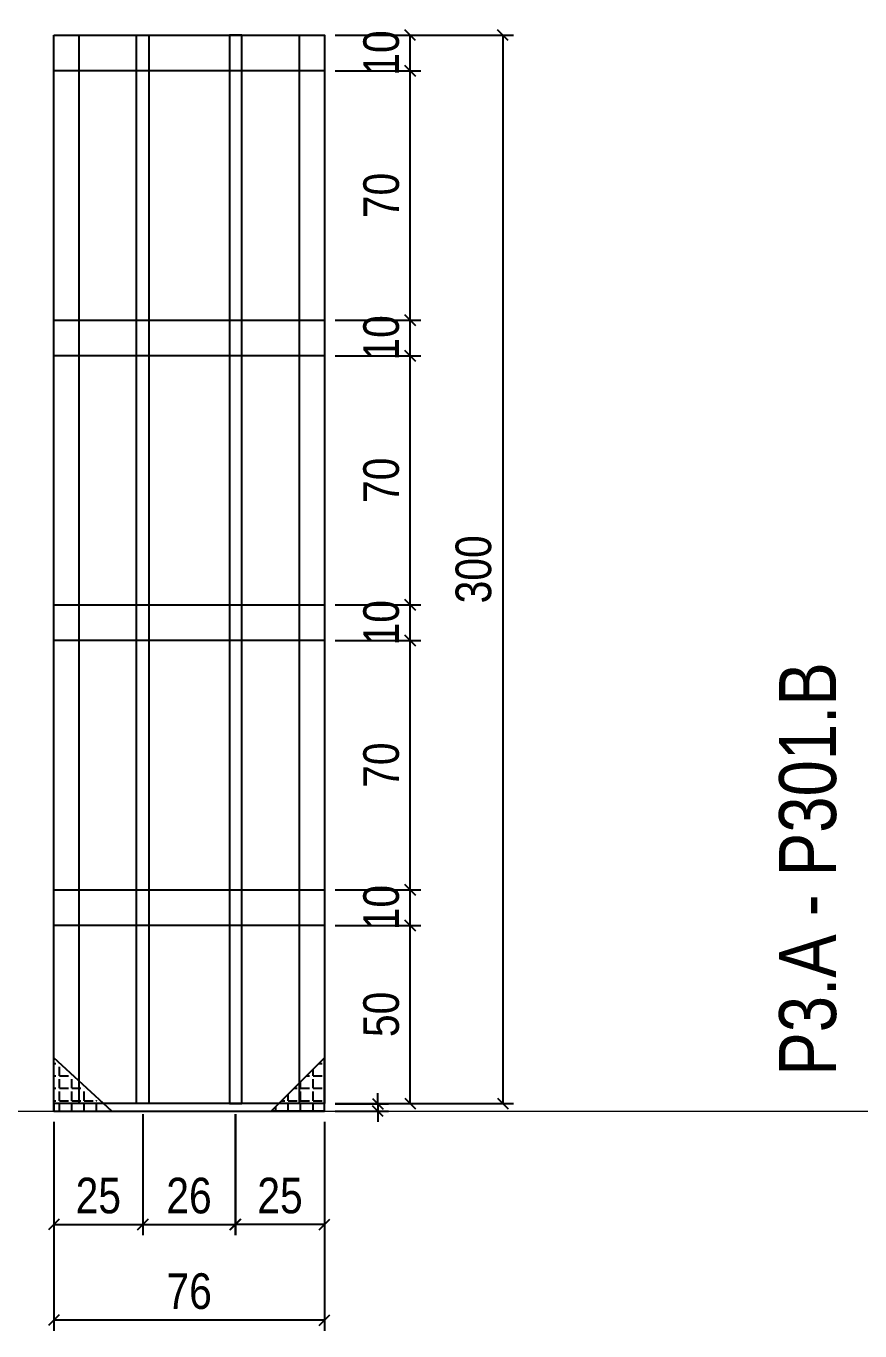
# Model space of a CAD drawing. Extents: x 2282 to 12463, y 760 to 16806.
# Drawn here: x 8062.1 to 8296.3, y 12574.8 to 12941.3 of the extents above; entities that cross this region are included whole.
import ezdxf

# ---------------------------------------------------------------- set-up
doc = ezdxf.new("R2010")
doc.units = 0
doc.layers.add('CARIMBO', color=255, linetype='Continuous', lineweight=9)
for name, color, linetype in [('COTA', 241, 'Continuous'), ('NOMENCLATURA', 7, 'Continuous'), ('SARR_2.2x10', 60, 'Continuous'), ('SARR_2.2x7', 40, 'Continuous'), ('SARR_3.5x7', 81, 'Continuous'), ('SARR_7x7', 40, 'Continuous')]:
    doc.layers.add(name, color=color, linetype=linetype)
doc.styles.add('ARIAL_NARROW', font='ARIALN.TTF', dxfattribs={"height": 0.2})
doc.styles.add('COTA TECNICA', font='techl___.ttf', dxfattribs={"height": 10})
doc.dimstyles.new('PAINEL', dxfattribs={"dimtxt": 10, "dimasz": 3, "dimexe": 3, "dimexo": 3, "dimgap": 3, "dimtad": 1, "dimdec": 1, "dimzin": 12, "dimdsep": 46, "dimtxsty": 'COTA TECNICA', "dimblk1": 'OBLIQUE', "dimblk2": 'OBLIQUE', "dimsah": 1, "dimcen": 0.9, "dimclrd": 4, "dimclre": 4, "dimclrt": 240, "dimadec": 1, "dimazin": 3, "dimtfac": 1, "dimtdec": 1, "dimtmove": 0, "dimatfit": 3, "dimfxl": 1, "dimtolj": 1, "dimtzin": 12, "dimarcsym": 0})
pattern_1 = [(0, (41653.229, 22002.8548), (0, 3.4925), [2.54, -0.9525]), (90, (41653.229, 22002.8548), (-3.4925, 2e-16), [2.54, -0.9525])]
pattern_2 = [(0, (41477.209, 22002.8548), (0, 3.4925), [2.54, -0.9525]), (90, (41477.209, 22002.8548), (-3.4925, 2e-16), [2.54, -0.9525])]

# ---------------------------------------------------------------- blocks, each defined once
blk = doc.blocks.new('_Oblique')
at = {"color": 0, "linetype": 'ByBlock', "lineweight": -2}
blk.add_line((-0.5, -0.5), (0.5, 0.5), dxfattribs=at)
blk = doc.blocks.new('*D419')
at = {"layer": 'COTA', "color": 4, "lineweight": -2, "transparency": 16777216}
for p, q in [((8160.89, 12638.56), (8160.89, 12641.56)), ((8148.91, 12638.56), (8163.89, 12638.56)), ((8148.91, 12636.5), (8163.89, 12636.5)), ((8160.89, 12638.56), (8160.89, 12636.5)), ((8160.89, 12636.5), (8160.89, 12633.5))]:
    blk.add_line(p, q, dxfattribs=at)
at = {"layer": 'Defpoints', "color": 0, "transparency": 16777216}
for p in [(8145.91, 12638.56), (8145.91, 12636.5), (8160.89, 12636.5)]:
    blk.add_point(p, dxfattribs=at)
at = {"layer": 'COTA', "color": 4, "lineweight": -2, "transparency": 16777216, "xscale": 3, "yscale": 3, "zscale": 3}
for p, rotation in [((8160.89, 12638.56), 270), ((8160.89, 12636.5), 90)]:
    blk.add_blockref('_Oblique', p, dxfattribs=dict(at, rotation=rotation))
blk = doc.blocks.new('*D420')
at = {"layer": 'COTA', "color": 4, "lineweight": -2, "transparency": 16777216}
for p, q in [((8148.91, 12688.7), (8173, 12688.7)), ((8170, 12638.7), (8170, 12688.7)), ((8148.91, 12638.7), (8173, 12638.7))]:
    blk.add_line(p, q, dxfattribs=at)
at = {"layer": 'Defpoints', "color": 0, "transparency": 16777216}
for p in [(8145.91, 12688.7), (8170, 12688.7), (8145.91, 12638.7)]:
    blk.add_point(p, dxfattribs=at)
at = {"layer": 'COTA', "color": 4, "lineweight": -2, "transparency": 16777216, "xscale": 3, "yscale": 3, "zscale": 3}
for p, rotation in [((8170, 12688.7), 90), ((8170, 12638.7), 270)]:
    blk.add_blockref('_Oblique', p, dxfattribs=dict(at, rotation=rotation))
at = {"layer": 'COTA', "color": 240, "transparency": 16777216, "insert": (8161.89, 12663.7), "char_height": 10, "attachment_point": 5, "rotation": 90, "style": 'COTA TECNICA'}
blk.add_mtext('\\A1;50', dxfattribs=at)
blk = doc.blocks.new('*D421')
at = {"layer": 'COTA', "color": 4, "lineweight": -2, "transparency": 16777216}
for p, q in [((8148.91, 12698.7), (8173, 12698.7)), ((8170, 12688.7), (8170, 12698.7)), ((8148.91, 12688.7), (8173, 12688.7))]:
    blk.add_line(p, q, dxfattribs=at)
at = {"layer": 'Defpoints', "color": 0, "transparency": 16777216}
for p in [(8145.91, 12698.7), (8170, 12698.7), (8145.91, 12688.7)]:
    blk.add_point(p, dxfattribs=at)
at = {"layer": 'COTA', "color": 4, "lineweight": -2, "transparency": 16777216, "xscale": 3, "yscale": 3, "zscale": 3}
for p, rotation in [((8170, 12698.7), 90), ((8170, 12688.7), 270)]:
    blk.add_blockref('_Oblique', p, dxfattribs=dict(at, rotation=rotation))
at = {"layer": 'COTA', "color": 240, "transparency": 16777216, "insert": (8161.89, 12693.7), "char_height": 10, "attachment_point": 5, "rotation": 90, "style": 'COTA TECNICA'}
blk.add_mtext('\\A1;10', dxfattribs=at)
blk = doc.blocks.new('*D422')
at = {"layer": 'COTA', "color": 4, "lineweight": -2, "transparency": 16777216}
for p, q in [((8148.91, 12768.7), (8173, 12768.7)), ((8170, 12698.7), (8170, 12768.7)), ((8151.91, 12698.7), (8173, 12698.7))]:
    blk.add_line(p, q, dxfattribs=at)
at = {"layer": 'Defpoints', "color": 0, "transparency": 16777216}
for p in [(8145.91, 12768.7), (8170, 12768.7), (8148.91, 12698.7)]:
    blk.add_point(p, dxfattribs=at)
at = {"layer": 'COTA', "color": 4, "lineweight": -2, "transparency": 16777216, "xscale": 3, "yscale": 3, "zscale": 3}
for p, rotation in [((8170, 12768.7), 90), ((8170, 12698.7), 270)]:
    blk.add_blockref('_Oblique', p, dxfattribs=dict(at, rotation=rotation))
at = {"layer": 'COTA', "color": 240, "transparency": 16777216, "insert": (8161.89, 12733.7), "char_height": 10, "attachment_point": 5, "rotation": 90, "style": 'COTA TECNICA'}
blk.add_mtext('\\A1;70', dxfattribs=at)
blk = doc.blocks.new('*D423')
at = {"layer": 'COTA', "color": 4, "lineweight": -2, "transparency": 16777216}
for p, q in [((8148.91, 12778.7), (8173, 12778.7)), ((8170, 12768.7), (8170, 12778.7)), ((8148.91, 12768.7), (8173, 12768.7))]:
    blk.add_line(p, q, dxfattribs=at)
at = {"layer": 'Defpoints', "color": 0, "transparency": 16777216}
for p in [(8145.91, 12778.7), (8170, 12778.7), (8145.91, 12768.7)]:
    blk.add_point(p, dxfattribs=at)
at = {"layer": 'COTA', "color": 4, "lineweight": -2, "transparency": 16777216, "xscale": 3, "yscale": 3, "zscale": 3}
for p, rotation in [((8170, 12778.7), 90), ((8170, 12768.7), 270)]:
    blk.add_blockref('_Oblique', p, dxfattribs=dict(at, rotation=rotation))
at = {"layer": 'COTA', "color": 240, "transparency": 16777216, "insert": (8161.89, 12773.7), "char_height": 10, "attachment_point": 5, "rotation": 90, "style": 'COTA TECNICA'}
blk.add_mtext('\\A1;10', dxfattribs=at)
blk = doc.blocks.new('*D424')
at = {"layer": 'COTA', "color": 4, "linetype": 'ByBlock', "lineweight": -2, "transparency": 16777216}
for p, q in [((8148.92, 12938.7), (8199.03, 12938.7)), ((8196.03, 12938.7), (8196.03, 12638.7)), ((8148.92, 12638.7), (8199.03, 12638.7))]:
    blk.add_line(p, q, dxfattribs=at)
at = {"layer": 'Defpoints', "color": 0, "linetype": 'ByBlock', "transparency": 16777216}
for p in [(8145.92, 12938.7), (8145.92, 12638.7), (8196.03, 12638.7)]:
    blk.add_point(p, dxfattribs=at)
at = {"layer": 'COTA', "color": 4, "linetype": 'ByBlock', "lineweight": -2, "transparency": 16777216, "xscale": 3, "yscale": 3, "zscale": 3}
for p, rotation in [((8196.03, 12938.7), 90), ((8196.03, 12638.7), 270)]:
    blk.add_blockref('_Oblique', p, dxfattribs=dict(at, rotation=rotation))
at = {"layer": 'COTA', "color": 240, "linetype": 'ByBlock', "transparency": 16777216, "insert": (8187.81, 12788.7), "char_height": 10, "attachment_point": 5, "rotation": 90, "style": 'COTA TECNICA'}
blk.add_mtext('\\A1;300', dxfattribs=at)
blk = doc.blocks.new('*D428')
at = {"layer": 'COTA', "color": 4, "linetype": 'ByBlock', "lineweight": -2, "transparency": 16777216}
for p, q in [((8148.92, 12848.7), (8173, 12848.7)), ((8170, 12778.7), (8170, 12848.7)), ((8148.91, 12778.7), (8173, 12778.7))]:
    blk.add_line(p, q, dxfattribs=at)
at = {"layer": 'Defpoints', "color": 0, "linetype": 'ByBlock', "transparency": 16777216}
for p in [(8145.92, 12848.7), (8170, 12848.7), (8145.91, 12778.7)]:
    blk.add_point(p, dxfattribs=at)
at = {"layer": 'COTA', "color": 4, "linetype": 'ByBlock', "lineweight": -2, "transparency": 16777216, "xscale": 3, "yscale": 3, "zscale": 3}
for p, rotation in [((8170, 12848.7), 90), ((8170, 12778.7), 270)]:
    blk.add_blockref('_Oblique', p, dxfattribs=dict(at, rotation=rotation))
at = {"layer": 'COTA', "color": 240, "linetype": 'ByBlock', "transparency": 16777216, "insert": (8161.89, 12813.7), "char_height": 10, "attachment_point": 5, "rotation": 90, "style": 'COTA TECNICA'}
blk.add_mtext('\\A1;70', dxfattribs=at)
blk = doc.blocks.new('*D425')
at = {"layer": 'COTA', "color": 4, "linetype": 'ByBlock', "lineweight": -2, "transparency": 16777216}
for p, q in [((8148.92, 12858.7), (8173, 12858.7)), ((8170, 12848.7), (8170, 12858.7)), ((8148.92, 12848.7), (8173, 12848.7))]:
    blk.add_line(p, q, dxfattribs=at)
at = {"layer": 'Defpoints', "color": 0, "linetype": 'ByBlock', "transparency": 16777216}
for p in [(8145.92, 12858.7), (8170, 12858.7), (8145.92, 12848.7)]:
    blk.add_point(p, dxfattribs=at)
at = {"layer": 'COTA', "color": 4, "linetype": 'ByBlock', "lineweight": -2, "transparency": 16777216, "xscale": 3, "yscale": 3, "zscale": 3}
for p, rotation in [((8170, 12858.7), 90), ((8170, 12848.7), 270)]:
    blk.add_blockref('_Oblique', p, dxfattribs=dict(at, rotation=rotation))
at = {"layer": 'COTA', "color": 240, "linetype": 'ByBlock', "transparency": 16777216, "insert": (8161.89, 12853.7), "char_height": 10, "attachment_point": 5, "rotation": 90, "style": 'COTA TECNICA'}
blk.add_mtext('\\A1;10', dxfattribs=at)
blk = doc.blocks.new('*D426')
at = {"layer": 'COTA', "color": 4, "linetype": 'ByBlock', "lineweight": -2, "transparency": 16777216}
for p, q in [((8069.91, 12633.5), (8069.91, 12574.81)), ((8145.91, 12633.5), (8145.91, 12574.81)), ((8145.91, 12577.81), (8069.91, 12577.81))]:
    blk.add_line(p, q, dxfattribs=at)
at = {"layer": 'Defpoints', "color": 0, "linetype": 'ByBlock', "transparency": 16777216}
for p in [(8069.91, 12636.5), (8145.91, 12636.5), (8069.91, 12577.81)]:
    blk.add_point(p, dxfattribs=at)
at = {"layer": 'COTA', "color": 4, "linetype": 'ByBlock', "lineweight": -2, "transparency": 16777216, "xscale": 3, "yscale": 3, "zscale": 3, "rotation": 180}
blk.add_blockref('_Oblique', (8069.91, 12577.81), dxfattribs=at)
at = {"layer": 'COTA', "color": 4, "linetype": 'ByBlock', "lineweight": -2, "transparency": 16777216, "xscale": 3, "yscale": 3, "zscale": 3}
blk.add_blockref('_Oblique', (8145.91, 12577.81), dxfattribs=at)
at = {"layer": 'COTA', "color": 240, "linetype": 'ByBlock', "transparency": 16777216, "insert": (8107.91, 12585.91), "char_height": 10, "attachment_point": 5, "style": 'COTA TECNICA'}
blk.add_mtext('\\A1;76', dxfattribs=at)
blk = doc.blocks.new('*D418')
at = {"layer": 'COTA', "color": 4, "linetype": 'ByBlock', "lineweight": -2, "transparency": 16777216}
for p, q in [((8148.93, 12928.7), (8173.01, 12928.7)), ((8170.01, 12858.7), (8170.01, 12928.7)), ((8148.92, 12858.7), (8173.01, 12858.7))]:
    blk.add_line(p, q, dxfattribs=at)
at = {"layer": 'Defpoints', "color": 0, "linetype": 'ByBlock', "transparency": 16777216}
for p in [(8145.93, 12928.7), (8170.01, 12928.7), (8145.92, 12858.7)]:
    blk.add_point(p, dxfattribs=at)
at = {"layer": 'COTA', "color": 4, "linetype": 'ByBlock', "lineweight": -2, "transparency": 16777216, "xscale": 3, "yscale": 3, "zscale": 3}
for p, rotation in [((8170.01, 12928.7), 90), ((8170.01, 12858.7), 270)]:
    blk.add_blockref('_Oblique', p, dxfattribs=dict(at, rotation=rotation))
at = {"layer": 'COTA', "color": 240, "linetype": 'ByBlock', "transparency": 16777216, "insert": (8161.9, 12893.7), "char_height": 10, "attachment_point": 5, "rotation": 90, "style": 'COTA TECNICA'}
blk.add_mtext('\\A1;70', dxfattribs=at)
blk = doc.blocks.new('*D427')
at = {"layer": 'COTA', "color": 4, "linetype": 'ByBlock', "lineweight": -2, "transparency": 16777216}
for p, q in [((8148.93, 12938.7), (8173.01, 12938.7)), ((8170.01, 12928.7), (8170.01, 12938.7)), ((8148.93, 12928.7), (8173.01, 12928.7))]:
    blk.add_line(p, q, dxfattribs=at)
at = {"layer": 'Defpoints', "color": 0, "linetype": 'ByBlock', "transparency": 16777216}
for p in [(8145.93, 12938.7), (8170.01, 12938.7), (8145.93, 12928.7)]:
    blk.add_point(p, dxfattribs=at)
at = {"layer": 'COTA', "color": 4, "linetype": 'ByBlock', "lineweight": -2, "transparency": 16777216, "xscale": 3, "yscale": 3, "zscale": 3}
for p, rotation in [((8170.01, 12938.7), 90), ((8170.01, 12928.7), 270)]:
    blk.add_blockref('_Oblique', p, dxfattribs=dict(at, rotation=rotation))
at = {"layer": 'COTA', "color": 240, "linetype": 'ByBlock', "transparency": 16777216, "insert": (8161.9, 12933.7), "char_height": 10, "attachment_point": 5, "rotation": 90, "style": 'COTA TECNICA'}
blk.add_mtext('\\A1;10', dxfattribs=at)
blk = doc.blocks.new('*D455')
at = {"layer": 'COTA', "color": 4, "lineweight": -2, "transparency": 16777216}
for p, q in [((8094.87, 12635.7), (8094.87, 12601.65)), ((8069.91, 12633.5), (8069.91, 12601.65)), ((8069.91, 12604.65), (8094.87, 12604.65))]:
    blk.add_line(p, q, dxfattribs=at)
at = {"layer": 'Defpoints', "color": 0, "transparency": 16777216}
for p in [(8069.91, 12636.5), (8094.87, 12638.7), (8094.87, 12604.65)]:
    blk.add_point(p, dxfattribs=at)
at = {"layer": 'COTA', "color": 4, "lineweight": -2, "transparency": 16777216, "xscale": 3, "yscale": 3, "zscale": 3, "rotation": 180}
blk.add_blockref('_Oblique', (8069.91, 12604.65), dxfattribs=at)
at = {"layer": 'COTA', "color": 4, "lineweight": -2, "transparency": 16777216, "xscale": 3, "yscale": 3, "zscale": 3}
blk.add_blockref('_Oblique', (8094.87, 12604.65), dxfattribs=at)
at = {"layer": 'COTA', "color": 240, "transparency": 16777216, "insert": (8082.39, 12612.76), "char_height": 10, "attachment_point": 5, "style": 'COTA TECNICA'}
blk.add_mtext('\\A1;25', dxfattribs=at)
blk = doc.blocks.new('*D456')
at = {"layer": 'COTA', "color": 4, "lineweight": -2, "transparency": 16777216}
for p, q in [((8094.87, 12635.7), (8094.87, 12601.65)), ((8120.85, 12635.7), (8120.85, 12601.65)), ((8094.87, 12604.65), (8120.85, 12604.65))]:
    blk.add_line(p, q, dxfattribs=at)
at = {"layer": 'Defpoints', "color": 0, "transparency": 16777216}
for p in [(8094.87, 12638.7), (8120.85, 12638.7), (8120.85, 12604.65)]:
    blk.add_point(p, dxfattribs=at)
at = {"layer": 'COTA', "color": 4, "lineweight": -2, "transparency": 16777216, "xscale": 3, "yscale": 3, "zscale": 3, "rotation": 180}
blk.add_blockref('_Oblique', (8094.87, 12604.65), dxfattribs=at)
at = {"layer": 'COTA', "color": 4, "lineweight": -2, "transparency": 16777216, "xscale": 3, "yscale": 3, "zscale": 3}
blk.add_blockref('_Oblique', (8120.85, 12604.65), dxfattribs=at)
at = {"layer": 'COTA', "color": 240, "transparency": 16777216, "insert": (8107.86, 12612.75), "char_height": 10, "attachment_point": 5, "style": 'COTA TECNICA'}
blk.add_mtext('\\A1;26', dxfattribs=at)
blk = doc.blocks.new('*D457')
at = {"layer": 'COTA', "color": 4, "lineweight": -2, "transparency": 16777216}
for p, q in [((8120.95, 12635.7), (8120.95, 12601.65)), ((8145.91, 12633.5), (8145.91, 12601.65)), ((8145.91, 12604.65), (8120.95, 12604.65))]:
    blk.add_line(p, q, dxfattribs=at)
at = {"layer": 'Defpoints', "color": 0, "transparency": 16777216}
for p in [(8120.95, 12638.7), (8145.91, 12636.5), (8120.95, 12604.65)]:
    blk.add_point(p, dxfattribs=at)
at = {"layer": 'COTA', "color": 4, "lineweight": -2, "transparency": 16777216, "xscale": 3, "yscale": 3, "zscale": 3, "rotation": 180}
blk.add_blockref('_Oblique', (8120.95, 12604.65), dxfattribs=at)
at = {"layer": 'COTA', "color": 4, "lineweight": -2, "transparency": 16777216, "xscale": 3, "yscale": 3, "zscale": 3}
blk.add_blockref('_Oblique', (8145.91, 12604.65), dxfattribs=at)
at = {"layer": 'COTA', "color": 240, "transparency": 16777216, "insert": (8133.43, 12612.76), "char_height": 10, "attachment_point": 5, "style": 'COTA TECNICA'}
blk.add_mtext('\\A1;25', dxfattribs=at)

msp = doc.modelspace()

# ---------------------------------------------------------------- hatches: boundary and pattern name
at = {"layer": 'SARR_2.2x10'}
h = msp.add_hatch(dxfattribs=at)
h.set_pattern_fill('ANGLE', color=256, scale=0.5)
h.set_pattern_definition(pattern_2)
h.paths.add_polyline_path([(8076.91, 12644.5), (8069.91, 12651.49), (8069.91, 12638.7), (8076.91, 12638.7)])
h = msp.add_hatch(dxfattribs=at)
h.set_pattern_fill('ANGLE', color=256, scale=0.5)
h.set_pattern_definition(pattern_1)
h.paths.add_polyline_path([(8138.91, 12644.5), (8145.91, 12651.49), (8145.91, 12638.7), (8138.91, 12638.7)])
h = msp.add_hatch(dxfattribs=at)
h.set_pattern_fill('ANGLE', color=256, scale=0.5)
h.set_pattern_definition(pattern_2)
h.paths.add_polyline_path([(8076.91, 12644.5), (8076.91, 12638.7), (8082.7, 12638.7)])
h = msp.add_hatch(dxfattribs=at)
h.set_pattern_fill('ANGLE', color=256, scale=0.5)
h.set_pattern_definition(pattern_1)
h.paths.add_polyline_path([(8138.91, 12644.5), (8138.91, 12638.7), (8133.11, 12638.7)])
h = msp.add_hatch(dxfattribs=at)
h.set_pattern_fill('ANGLE', color=256, scale=0.5)
h.set_pattern_definition(pattern_2)
h.paths.add_polyline_path([(8082.7, 12638.7), (8069.91, 12638.7), (8069.91, 12636.5), (8084.91, 12636.5)])
h = msp.add_hatch(dxfattribs=at)
h.set_pattern_fill('ANGLE', color=256, scale=0.5)
h.set_pattern_definition(pattern_1)
h.paths.add_polyline_path([(8133.11, 12638.7), (8145.91, 12638.7), (8145.91, 12636.5), (8130.91, 12636.5)])

# ---------------------------------------------------------------- linework, layer by layer
at = {"layer": 'CARIMBO', "color": 3}
msp.add_line((2282.39, 12636.5), (9611.68, 12636.5), dxfattribs=at)
at = {"layer": 'SARR_2.2x10'}
for p, q in [((8069.91, 12636.5), (8069.91, 12651.49)), ((8086.15, 12636.5), (8069.91, 12651.49)), ((8130.91, 12636.5), (8145.91, 12651.49)), ((8145.91, 12636.5), (8145.91, 12651.49)), ((8069.91, 12636.5), (8077.91, 12636.5)), ((8145.91, 12636.5), (8130.91, 12636.5))]:
    msp.add_line(p, q, dxfattribs=at)
for points in [[(8069.92, 12938.7), (8145.93, 12938.7), (8145.93, 12928.7), (8069.92, 12928.7)], [(8069.91, 12858.7), (8145.92, 12858.7), (8145.92, 12848.7), (8069.91, 12848.7)], [(8069.91, 12778.7), (8145.91, 12778.7), (8145.91, 12768.7), (8069.91, 12768.7)], [(8069.91, 12698.7), (8145.91, 12698.7), (8145.91, 12688.7), (8069.91, 12688.7)]]:
    msp.add_lwpolyline(points, close=True, dxfattribs=at)
at = {"layer": 'SARR_2.2x7'}
msp.add_lwpolyline([(8069.91, 12638.7), (8069.91, 12636.5), (8145.91, 12636.5), (8145.91, 12638.7), (8069.91, 12638.7)], dxfattribs=at)
at = {"layer": 'SARR_3.5x7'}
for points in [[(8093.12, 12938.7), (8096.62, 12938.7), (8096.62, 12638.7), (8093.12, 12638.7)], [(8122.7, 12938.7), (8119.2, 12938.7), (8119.2, 12638.7), (8122.7, 12638.7)]]:
    msp.add_lwpolyline(points, close=True, dxfattribs=at)
at = {"layer": 'SARR_7x7'}
for points in [[(8069.91, 12938.7), (8076.91, 12938.7), (8076.91, 12638.7), (8069.91, 12638.7)], [(8138.92, 12938.7), (8145.92, 12938.7), (8145.92, 12638.7), (8138.92, 12638.7)]]:
    msp.add_lwpolyline(points, close=True, dxfattribs=at)

# ---------------------------------------------------------------- texts
at = {"layer": 'NOMENCLATURA', "style": 'ARIAL_NARROW'}
msp.add_text('P3.A - P301.B', height=16, rotation=90, dxfattribs=at).set_placement((8289.62, 12646.47))

# ---------------------------------------------------------------- dimensions: what is measured, and where the dimension line sits
at = {"layer": 'COTA', "linetype": 'ByBlock'}
for base, p1, p2, picture, middle in [((8196.03, 12638.7), (8145.92, 12938.7), (8145.92, 12638.7), '*D424', (8187.81, 12788.7)), ((8170.01, 12928.7), (8145.92, 12858.7), (8145.93, 12928.7), '*D418', (8161.9, 12893.7)), ((8170, 12848.7), (8145.91, 12778.7), (8145.92, 12848.7), '*D428', (8161.89, 12813.7))]:
    dim = msp.add_linear_dim(base=base, p1=p1, p2=p2, angle=90, dimstyle='PAINEL', override={"dimarcsym": 1}, dxfattribs=at)
    dim.commit()
    dim.dimension.update_dxf_attribs({"geometry": picture, "text_midpoint": middle})
for base, p1, p2, picture, middle in [((8170.01, 12938.7), (8145.93, 12928.7), (8145.93, 12938.7), '*D427', (8170.01, 12933.7)), ((8170, 12858.7), (8145.92, 12848.7), (8145.92, 12858.7), '*D425', (8170, 12853.7))]:
    dim = msp.add_linear_dim(base=base, p1=p1, p2=p2, angle=90, dimstyle='PAINEL', override={"dimarcsym": 1}, dxfattribs=at)
    dim.commit()
    dim.dimension.update_dxf_attribs({"geometry": picture, "text_midpoint": middle, "dimtype": 160})
at = {"layer": 'COTA'}
for base, p1, p2, picture, middle in [((8170, 12778.7), (8145.91, 12768.7), (8145.91, 12778.7), '*D423', (8170, 12773.7)), ((8170, 12698.7), (8145.91, 12688.7), (8145.91, 12698.7), '*D421', (8170, 12693.7))]:
    dim = msp.add_linear_dim(base=base, p1=p1, p2=p2, angle=90, dimstyle='PAINEL', dxfattribs=at)
    dim.commit()
    dim.dimension.update_dxf_attribs({"geometry": picture, "text_midpoint": middle, "dimtype": 160})
for base, p1, p2, picture, middle in [((8170, 12768.7), (8148.91, 12698.7), (8145.91, 12768.7), '*D422', (8161.89, 12733.7)), ((8170, 12688.7), (8145.91, 12638.7), (8145.91, 12688.7), '*D420', (8161.89, 12663.7))]:
    dim = msp.add_linear_dim(base=base, p1=p1, p2=p2, angle=90, dimstyle='PAINEL', dxfattribs=at)
    dim.commit()
    dim.dimension.update_dxf_attribs({"geometry": picture, "text_midpoint": middle})
dim = msp.add_linear_dim(base=(8160.89, 12636.5), p1=(8145.91, 12638.56), p2=(8145.91, 12636.5), angle=90, text=' ', dimstyle='PAINEL', dxfattribs=at)
dim.commit()
dim.dimension.update_dxf_attribs({"geometry": '*D419', "text_midpoint": (8160.89, 12637.53)})
dim = msp.add_linear_dim(base=(8094.87, 12604.65), p1=(8069.91, 12636.5), p2=(8094.87, 12638.7), dimstyle='PAINEL', dxfattribs=at)
dim.commit()
dim.dimension.update_dxf_attribs({"geometry": '*D455', "text_midpoint": (8082.39, 12604.65), "dimtype": 160})
at = {"layer": 'COTA', "linetype": 'ByBlock'}
dim = msp.add_linear_dim(base=(8069.91, 12577.81), p1=(8145.91, 12636.5), p2=(8069.91, 12636.5), dimstyle='PAINEL', override={"dimarcsym": 2}, dxfattribs=at)
dim.commit()
dim.dimension.update_dxf_attribs({"geometry": '*D426', "text_midpoint": (8107.91, 12585.91)})
at = {"layer": 'COTA'}
for base, p1, p2, picture, middle in [((8120.85, 12604.65), (8094.87, 12638.7), (8120.85, 12638.7), '*D456', (8107.86, 12612.75)), ((8120.95, 12604.65), (8145.91, 12636.5), (8120.95, 12638.7), '*D457', (8133.43, 12612.76))]:
    dim = msp.add_linear_dim(base=base, p1=p1, p2=p2, dimstyle='PAINEL', dxfattribs=at)
    dim.commit()
    dim.dimension.update_dxf_attribs({"geometry": picture, "text_midpoint": middle})

doc.saveas('drawing.dxf')
